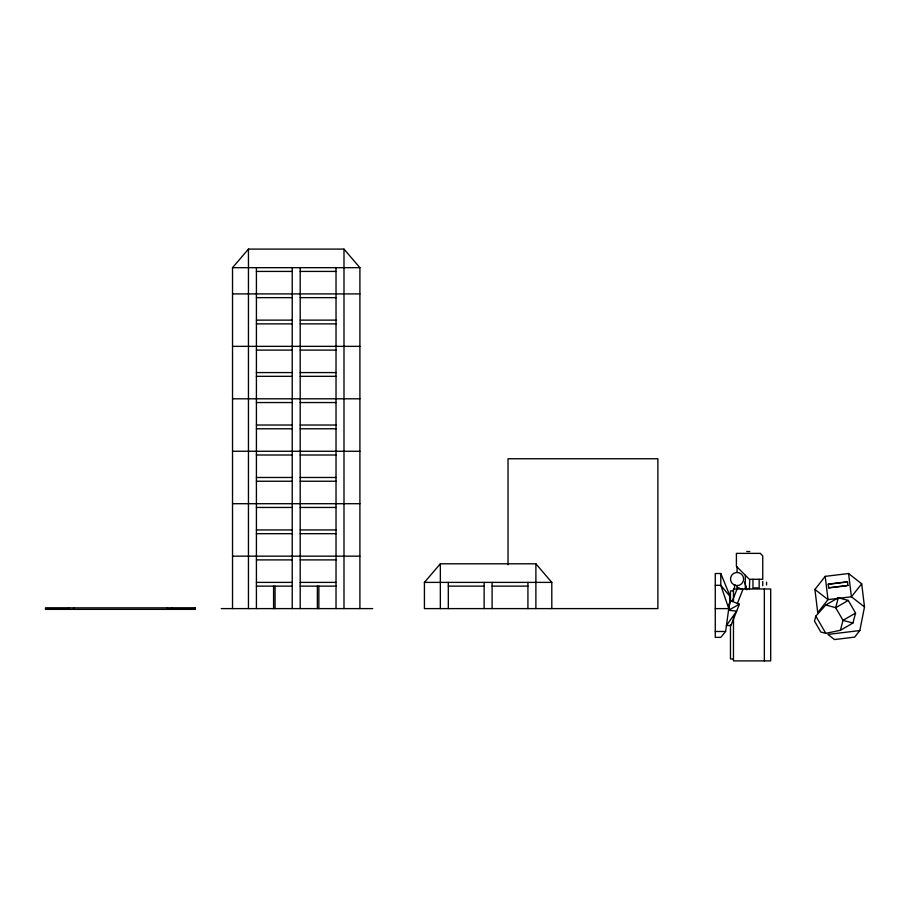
<?xml version="1.0" encoding="UTF-8"?>
<svg xmlns="http://www.w3.org/2000/svg" width="910" height="910" viewBox="0 0 910 910"><rect width="100%" height="100%" fill="white"/><g stroke="black" fill="none" stroke-linecap="round" stroke-linejoin="round"><path stroke-width="1.36" d="M749.419 589.452L749.703 579.647M725.611 631.483L730.4 596.937L720.777 573.516L715.271 573.516L715.271 637.375L720.777 637.375L725.611 631.483L715.271 631.483M715.271 608.608L728.785 608.608L730.173 600.6L739.375 604.24L730.946 625.511L726.43 625.545L736.645 611.145L728.557 610.235L730.4 596.937L720.777 585.301L720.777 573.516M734.222 588.804L734.927 584.686M859.813 630.562L827.907 634.418L834.47 639.559L854.672 637.114L859.813 630.562L864.5 606.947L861.702 583.81L848.586 573.527L825.199 576.36L814.928 589.464L817.726 612.612L828.02 599.61L851.407 596.778L861.702 583.81M838.303 597.756L835.71 607.698L843.013 620.347L852.909 623.054L855.582 613.078L848.279 600.429L838.303 597.756L825.791 604.979L815.826 616.104L814.495 621.086L820.809 632.018L825.791 633.349L840.396 630.289L852.909 623.054M840.396 630.289L843.013 620.347L855.582 613.078M732.106 601.544L737.68 587.462L742.89 589.532L737.316 603.614M232.528 608.608L232.528 267.676L248.453 249.101L343.991 249.101L359.905 267.676L359.905 608.608M508.03 564.78L508.03 458.754L657.885 458.754L657.885 608.608L424.424 608.608L424.424 582.389L440.349 563.802L535.888 563.802L551.801 582.389L551.801 608.608M848.279 600.429L835.71 607.698L825.791 604.979M728.557 610.235L739.375 604.24M828.248 584.3L847.529 581.968M828.669 587.735L847.938 585.403M846.596 585.79L828.691 587.951L828.225 584.095L847.506 581.752L847.972 585.619M232.528 267.676L359.905 267.676M256.415 271.419L292.235 271.419M300.198 271.419L336.029 271.419M232.528 293.907L359.905 293.907M256.415 297.65L292.235 297.65M300.198 297.65L336.029 297.65M256.415 320.127L292.235 320.127M300.198 320.127L336.029 320.127M256.415 323.869L292.235 323.869M300.198 323.869L336.029 323.869M232.528 346.357L359.905 346.357M256.415 350.1L292.235 350.1M300.198 350.1L336.029 350.1M256.415 372.577L292.235 372.577M300.198 372.577L336.029 372.577M256.415 376.33L292.235 376.33M300.198 376.33L336.029 376.33M232.528 398.808L359.905 398.808M256.415 402.55L292.235 402.55M300.198 402.55L336.029 402.55M256.415 425.027L292.235 425.027M300.198 425.027L336.029 425.027M256.415 428.781L292.235 428.781M300.198 428.781L336.029 428.781M232.528 451.258L359.905 451.258M256.415 455L292.235 455M300.198 455L336.029 455M256.415 477.477L292.235 477.477M300.198 477.477L336.029 477.477M256.415 481.231L292.235 481.231M300.198 481.231L336.029 481.231M232.528 503.708L359.905 503.708M256.415 507.45L292.235 507.45M300.198 507.45L336.029 507.45M256.415 529.938L292.235 529.938M300.198 529.938L336.029 529.938M256.415 533.681L292.235 533.681M300.198 533.681L336.029 533.681M232.528 556.158L359.905 556.158M256.415 559.9L292.235 559.9M300.198 559.9L336.029 559.9M256.415 582.389L292.235 582.389M300.198 582.389L336.029 582.389M424.424 582.389L551.801 582.389M715.271 585.301L720.777 585.301L728.785 608.608M256.415 586.131L292.235 586.131M300.198 586.131L336.029 586.131M448.311 586.131L484.131 586.131M492.094 586.131L527.925 586.131M733.471 590.897L730.468 590.897L730.468 600.827M45.5 608.608L68.921 608.608L68.921 607.857M167.087 608.608L195.366 608.608M221.289 608.608L372.713 608.608M733.471 658.988L730.468 658.988L730.468 624.942M746.723 551.471L749.772 551.562M864.5 606.947L851.407 596.778L848.586 573.527M814.928 589.464L828.02 599.61L825.199 576.36M815.826 616.104L825.791 633.349M744.687 582.104L746.871 589.782M745.802 586.029L746.268 588.69M766.573 582.195L766.573 584.993M764.343 588.986L764.343 660.899M762.751 581.445L762.751 585.744M759.156 579.283L759.156 587.905L752.957 587.905L752.957 579.283M745.313 575.234L745.313 588.986M737.066 566.987L737.066 572.447M737.066 585.63L737.066 588.986M733.471 600.827L733.471 588.986L770.69 588.986L770.69 660.899L733.471 660.899L733.471 617.185M535.888 563.802L535.888 608.608M527.925 582.389L527.925 608.608M492.094 582.389L492.094 608.608M484.131 582.389L484.131 608.608M448.311 582.389L448.311 608.608M440.349 563.802L440.349 608.608M343.991 249.101L343.991 608.608M336.029 267.676L336.029 608.608M318.864 586.131L318.864 608.608M317.363 586.131L317.363 608.608M300.198 267.676L300.198 608.608M292.235 267.676L292.235 608.608M275.07 586.131L275.07 608.608M273.58 586.131L273.58 608.608M256.415 267.676L256.415 608.608M248.453 249.101L248.453 608.608M171.944 607.857L171.944 608.608M167.258 607.857L167.258 609.359M73.596 607.857L73.596 609.359M760.214 553.371L736.406 553.371L736.406 566.327L749.362 579.283L762.751 579.283L762.751 555.908L760.214 553.371M195.366 607.857L45.5 607.857L45.5 609.359L195.366 609.359L195.366 607.857M733.767 584.743A6.586 6.586 0 0 0 743.652 579.044A6.586 6.586 0 0 0 733.767 573.334A6.586 6.586 0 0 0 733.767 584.743"/></g></svg>
